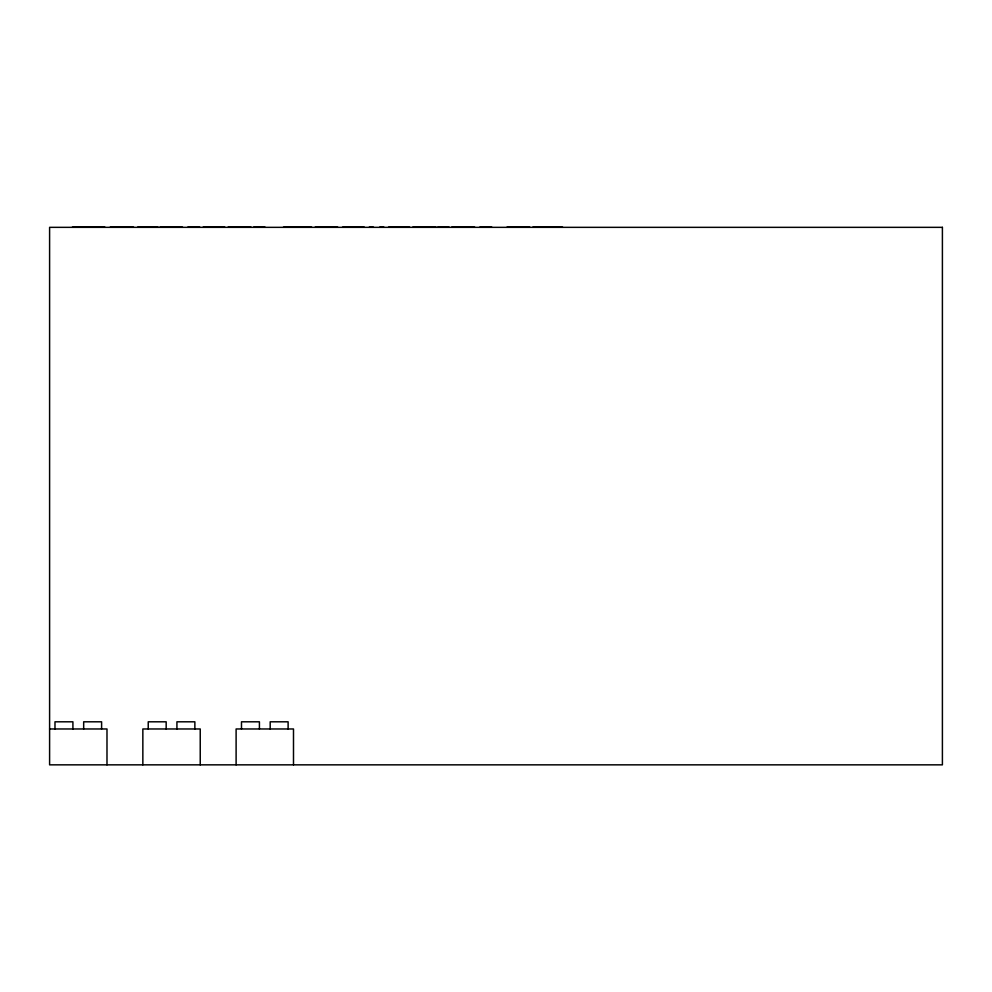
<?xml version="1.0" encoding="UTF-8"?>
<svg xmlns="http://www.w3.org/2000/svg" width="992" height="992" viewBox="0 0 992 992"><rect width="100%" height="100%" fill="white"/><g stroke="black" fill="none" stroke-linecap="round" stroke-linejoin="round"><path stroke-width="1.49" d="M72.379 227.156L104.916 227.156M110.199 227.156L133.61 227.156M137.59 227.156L158.1 227.156M159.948 227.156L182.553 227.156M187.773 227.156L199.814 227.156M203.1 227.156L224.886 227.156M228.048 227.156L251.112 227.156M253.543 227.156L265.05 227.156M283.464 227.156L311.662 227.156M315.146 227.156L337.739 227.156M342.525 227.156L364.312 227.156M369.284 227.156L373.451 227.156M379.688 227.156L383.916 227.156M388.517 227.156L409.696 227.156M412.709 227.156L436.108 227.156M437.658 227.156L449.165 227.156M451.645 227.156L474.709 227.156M479.768 227.156L491.809 227.156M506.986 227.156L529.864 227.156M532.791 227.156L562.6 227.156M49.6 728.971L106.987 728.971L106.987 764.844M293.496 764.844L293.496 728.971L236.108 728.971L236.108 764.844M288.114 728.971L288.114 721.804L270.184 721.804L270.184 728.971M259.42 728.971L259.42 721.804L241.49 721.804L241.49 728.971M200.235 764.844L200.235 728.971L142.848 728.971L142.848 764.844M194.866 728.971L194.866 721.804L176.923 721.804L176.923 728.971M166.172 728.971L166.172 721.804L148.23 721.804L148.23 728.971M101.606 728.971L101.606 721.804L83.675 721.804L83.675 728.971M72.912 728.971L72.912 721.804L54.982 721.804L54.982 728.971M942.4 227.342L49.6 227.342L49.6 764.844L942.4 764.844L942.4 227.342"/></g></svg>
